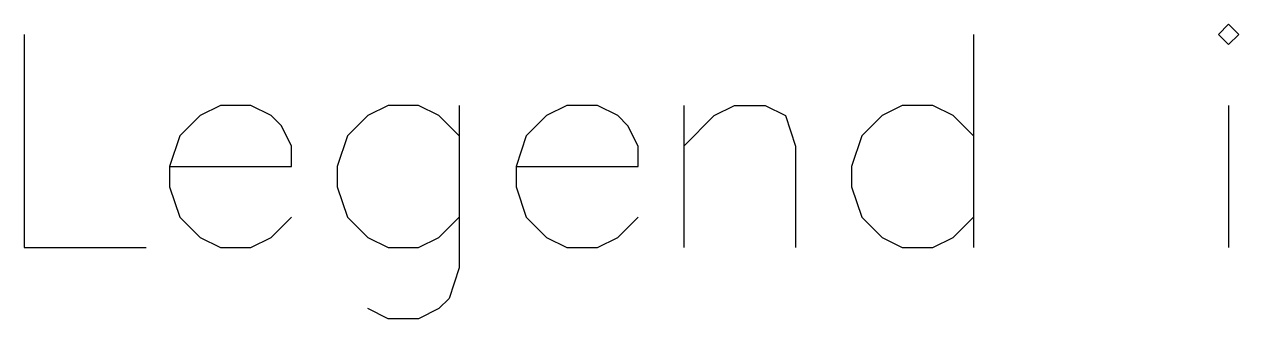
# Model space of a CAD drawing. Header units: millimetres. Extents: x 2.26 to 6.57, y 1.2 to 4.64.
# Drawn here: x 5.4383 to 5.6658, y 3.2798 to 3.335 of the extents above; entities that cross this region are included whole.
import ezdxf

# ---------------------------------------------------------------- set-up
doc = ezdxf.new("R2010")
doc.units = ezdxf.units.MM
doc.header["$MEASUREMENT"] = 0
doc.layers.add('DrillDrawing', color=1, linetype='Continuous')

msp = doc.modelspace()

# ---------------------------------------------------------------- linework, layer by layer
at = {"layer": 'DrillDrawing'}
for p, q in [((5.66393, 3.33505), (5.66203, 3.33314)), ((5.66584, 3.33314), (5.66393, 3.33505)), ((5.43827, 3.33314), (5.43827, 3.29315)), ((5.61613, 3.33314), (5.61613, 3.29315)), ((5.66203, 3.33314), (5.66393, 3.33124)), ((5.66393, 3.33124), (5.66584, 3.33314)), ((5.47502, 3.31981), (5.47121, 3.31791)), ((5.48073, 3.31981), (5.47502, 3.31981)), ((5.48454, 3.31791), (5.48073, 3.31981)), ((5.50644, 3.31981), (5.50263, 3.31791)), ((5.51216, 3.31981), (5.50644, 3.31981)), ((5.51597, 3.31791), (5.51216, 3.31981)), ((5.51977, 3.31981), (5.51977, 3.28934)), ((5.53996, 3.31981), (5.53615, 3.31791)), ((5.54567, 3.31981), (5.53996, 3.31981)), ((5.54948, 3.31791), (5.54567, 3.31981)), ((5.56186, 3.31981), (5.56186, 3.29315)), ((5.56757, 3.31791), (5.57138, 3.31981)), ((5.57138, 3.31981), (5.57709, 3.31981)), ((5.57709, 3.31981), (5.5809, 3.31791)), ((5.6028, 3.31981), (5.599, 3.31791)), ((5.60852, 3.31981), (5.6028, 3.31981)), ((5.61233, 3.31791), (5.60852, 3.31981)), ((5.66393, 3.31981), (5.66393, 3.29315)), ((5.47121, 3.31791), (5.4674, 3.3141)), ((5.48645, 3.316), (5.48454, 3.31791)), ((5.48835, 3.31219), (5.48645, 3.316)), ((5.50263, 3.31791), (5.49883, 3.3141)), ((5.51977, 3.3141), (5.51597, 3.31791)), ((5.53615, 3.31791), (5.53234, 3.3141)), ((5.55139, 3.316), (5.54948, 3.31791)), ((5.55329, 3.31219), (5.55139, 3.316)), ((5.56186, 3.31219), (5.56757, 3.31791)), ((5.5809, 3.31791), (5.58281, 3.31219)), ((5.599, 3.31791), (5.59519, 3.3141)), ((5.61613, 3.3141), (5.61233, 3.31791)), ((5.4674, 3.3141), (5.4655, 3.30838)), ((5.49883, 3.3141), (5.49692, 3.30838)), ((5.53234, 3.3141), (5.53044, 3.30838)), ((5.59519, 3.3141), (5.59328, 3.30838)), ((5.48835, 3.30838), (5.48835, 3.31219)), ((5.55329, 3.30838), (5.55329, 3.31219)), ((5.58281, 3.31219), (5.58281, 3.29315)), ((5.4655, 3.30838), (5.48835, 3.30838)), ((5.4655, 3.30838), (5.4655, 3.30458)), ((5.49692, 3.30838), (5.49692, 3.30458)), ((5.53044, 3.30838), (5.55329, 3.30838)), ((5.53044, 3.30838), (5.53044, 3.30458)), ((5.59328, 3.30838), (5.59328, 3.30458)), ((5.4655, 3.30458), (5.4674, 3.29886)), ((5.49692, 3.30458), (5.49883, 3.29886)), ((5.53044, 3.30458), (5.53234, 3.29886)), ((5.59328, 3.30458), (5.59519, 3.29886)), ((5.4674, 3.29886), (5.47121, 3.29505)), ((5.48454, 3.29505), (5.48835, 3.29886)), ((5.49883, 3.29886), (5.50263, 3.29505)), ((5.51597, 3.29505), (5.51977, 3.29886)), ((5.53234, 3.29886), (5.53615, 3.29505)), ((5.54948, 3.29505), (5.55329, 3.29886)), ((5.59519, 3.29886), (5.599, 3.29505)), ((5.61233, 3.29505), (5.61613, 3.29886)), ((5.43827, 3.29315), (5.46112, 3.29315)), ((5.47121, 3.29505), (5.47502, 3.29315)), ((5.47502, 3.29315), (5.48073, 3.29315)), ((5.48073, 3.29315), (5.48454, 3.29505)), ((5.50263, 3.29505), (5.50644, 3.29315)), ((5.50644, 3.29315), (5.51216, 3.29315)), ((5.51216, 3.29315), (5.51597, 3.29505)), ((5.53615, 3.29505), (5.53996, 3.29315)), ((5.53996, 3.29315), (5.54567, 3.29315)), ((5.54567, 3.29315), (5.54948, 3.29505)), ((5.599, 3.29505), (5.6028, 3.29315)), ((5.6028, 3.29315), (5.60852, 3.29315)), ((5.60852, 3.29315), (5.61233, 3.29505)), ((5.51977, 3.28934), (5.51787, 3.28363)), ((5.50644, 3.27982), (5.50263, 3.28172)), ((5.51597, 3.28172), (5.51216, 3.27982)), ((5.51787, 3.28363), (5.51597, 3.28172)), ((5.51216, 3.27982), (5.50644, 3.27982))]:
    msp.add_line(p, q, dxfattribs=at)

doc.saveas('drawing.dxf')
